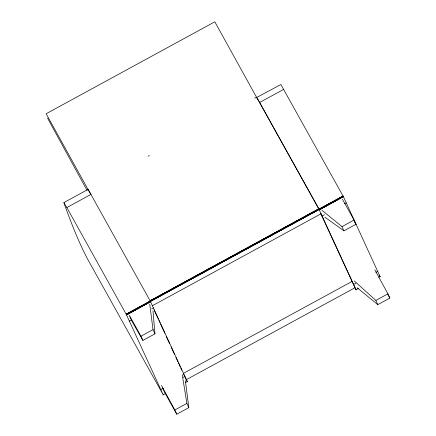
<?xml version="1.0" encoding="UTF-8"?>
<svg xmlns="http://www.w3.org/2000/svg" width="436" height="436" viewBox="0 0 436 436"><rect width="100%" height="100%" fill="white"/><g stroke="black" fill="none" stroke-linecap="round" stroke-linejoin="round"><path stroke-width="0.65" d="M148.213 156.192L149.406 155.538M254.679 98.16L256.472 97.179L257.654 99.076M64.141 203.476L63.879 202.582L87.974 189.447L88.454 190.134M379.14 275.067L380.148 276.767L343.345 196.554L280.877 84.524L256.641 97.506L257.126 98.193M63.923 202.609L66.833 207.574L90.928 194.44L90.317 193.322M258.984 101.381L259.6 102.498L283.694 89.364M320.76 213.602L356.054 289.902L318.771 208.795L150.098 300.731L187.393 381.827L187.191 381.555L183.256 373.434L351.928 281.498M150.18 300.878L318.852 208.937M150.224 300.954L318.89 209.013M66.833 207.574L126.178 314.192L343.039 195.982M150.3 301.102L318.972 209.16L259.6 102.498M126.178 314.192L343.116 196.129M64.446 204.451C71.379 223.336 78.605 242.285 88.127 260.047L163.293 394.972L126.298 314.416L343.159 196.205M126.342 314.487L343.197 196.282M126.38 314.563L343.241 196.353M126.451 314.699L150.513 301.499L90.759 194.113M343.394 196.652L319.332 209.858L343.274 196.423M126.484 314.759L150.513 301.499M319.25 209.689L343.345 196.554M126.511 314.814L150.578 301.625M319.277 209.743L343.372 196.609M126.571 314.934L150.605 301.679M152.431 305.69L321.098 213.749M129.383 321.054L131.732 319.773M151.712 308.884L153.477 307.92M322.144 215.984L324.493 214.703M344.478 203.808L346.238 202.849M152.987 310.857L154.954 333.851L142.904 340.418L140.97 336.2L153.02 329.632L149.744 304.137M321.964 210.266L341.988 226.627L354.037 220.06L342.462 199.263M324.858 217.133L343.922 230.846L355.972 224.278L354.037 220.06M160.83 389.566L163.184 388.285M183.164 377.396L184.929 376.432M353.596 284.495L355.945 283.215M375.93 272.32L377.69 271.361M186.161 379.761L354.833 287.82M163.222 394.771L165.571 393.49M185.556 382.601L187.317 381.636M355.983 289.7L358.338 288.419M378.906 277.203L380.083 276.566M185.376 380.797L188.826 407.633L176.776 414.2L174.841 409.982L186.891 403.414L182.232 374.747M354.305 280.953L375.859 300.409L387.909 293.842L374.84 269.857M357.242 287.831L377.794 304.628L389.844 298.06L387.909 293.842M88.699 190.532L87.843 189.148L88.067 190.014M257.196 98.269L257.981 99.637M88.524 190.205L88.982 191.017M88.813 190.69L89.309 191.578M257.807 99.315L258.739 100.961M89.14 191.251L89.674 192.211M354.288 221.335L355.972 224.278M142.904 340.418L131.792 321L129.814 316.694M258.172 99.942L259.158 101.708M89.5 191.884L90.067 192.903M89.898 192.576L90.486 193.649M387.86 294.496L389.844 298.06M259.425 102.171L318.771 208.795M129.394 315.402L140.97 336.2M164.209 391.615L176.776 414.2M318.939 209.117L319.217 209.623M256.717 97.577L214.828 21.8L46.156 113.742L88.372 190.107M87.02 190.33L47.54 118.091M161.462 385.408L174.841 409.982M341.988 226.627L343.922 230.846M375.859 300.409L377.794 304.628M154.077 309.86L158.323 319.119M158.889 320.356L160.023 322.825M160.59 324.057L164.841 333.317M166.258 336.401L169.659 343.808M171.076 346.898L174.476 354.305M175.893 357.389L177.877 361.711M178.444 362.943L180.144 366.649M180.711 367.88L181.845 370.349M153.02 329.632L154.954 333.851M186.891 403.414L188.826 407.633M162.514 387.931L163.925 391.005"/></g></svg>
